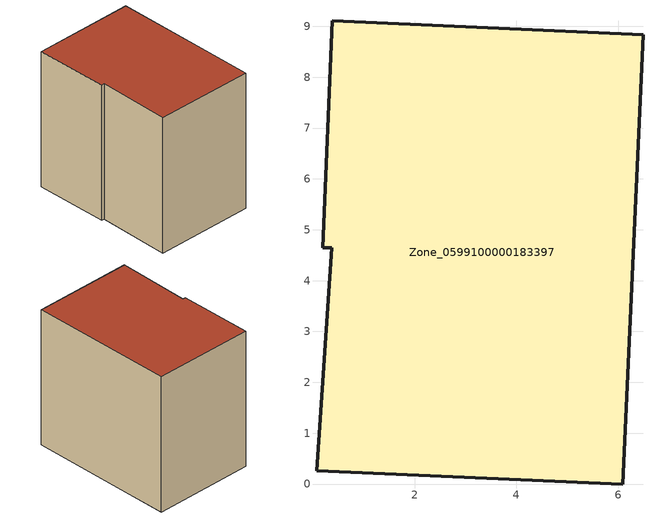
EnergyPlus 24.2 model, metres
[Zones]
Zone_0599100000183397
 floor ground (C_G): 0.07,0.26 0.37,4.64 0.19,4.65 0.38,9.11 6.49,8.84 6.09,0 z1.15
 wall outside (C_F): 6.09,0 6.49,8.84 0.38,9.11 0.19,4.65 0.37,4.64 0.07,0.26 6.09,0 z1.15:9.46
 roof outside (C_R): 0.37,4.64 0.07,0.26 6.09,0 6.49,8.84 0.38,9.11 0.19,4.65 z9.46
[BUILDING]
Pand.0599100000183397: North Axis=0; Terrain=City; Loads Convergence Tolerance Value=0.04; Temperature Convergence Tolerance Value=0.4; Solar Distribution=FullExterior; Maximum Number of Warmup Days=25; Minimum Number of Warmup Days=1
[Site:Location]
Rotterdam.The.Hague.AP_ZH_NLD Design_Conditions: Latitude=51.96; Longitude=4.45; Time Zone=1; Elevation=-4.5
[SITE:GROUNDTEMPERATURE:BUILDINGSURFACE]
18, 18, 18, 18, 18, 18, 18, 18, 18, 18, 18, 18
[MATERIAL] Thermal Absorptance=0.9; Solar Absorptance=0.7; Visible Absorptance=0.7
Name | Roughness | Thickness | Conductivity | Density | Specific Heat
G.TC.1965-1974 | MediumSmooth | 0.15 | 0.882353 | 540 | 1210
F.TC.1965-1974 | Rough | 0.3 | 0.697674 | 1920 | 840
R.TC.1965-1974 | MediumRough | 0.2 | 0.232558 | 1500 | 1000
[CONSTRUCTION]
C_G: G.TC.1965-1974
C_F: F.TC.1965-1974
C_R: R.TC.1965-1974
[ZONE]
Zone_0599100000183397: Type=1; Multiplier=1; Ceiling Height=Autocalculate; Volume=Autocalculate; Floor Area=autocalculate; Part of Total Floor Area=Yes
[ZONEINFILTRATION:DESIGNFLOWRATE]
Infil_Zone_0599100000183397: Zone or ZoneList or Space or SpaceList=Zone_0599100000183397; Schedule=AlwaysOn; Design Flow Rate Calculation Method=Flow/Area; Flow Rate per Floor Area=0.003; Constant Term Coefficient=1; Temperature Term Coefficient=0; Velocity Term Coefficient=0; Velocity Squared Term Coefficient=0
[HVACTEMPLATE:ZONE:IDEALLOADSAIRSYSTEM]
Zone_0599100000183397: Maximum Heating Supply Air Temperature=50; Minimum Cooling Supply Air Temperature=13; Maximum Heating Supply Air Humidity Ratio=0.0156; Minimum Cooling Supply Air Humidity Ratio=0.0077; Heating Limit=NoLimit; Cooling Limit=NoLimit; Dehumidification Control Type=ConstantSensibleHeatRatio; Cooling Sensible Heat Ratio=0.7; Dehumidification Setpoint=60; Humidification Control Type=None; Humidification Setpoint=30; Outdoor Air Method=None; Outdoor Air Flow Rate per Person=0.00944; Outdoor Air Flow Rate per Zone Floor Area=0; Outdoor Air Flow Rate per Zone=0; Demand Controlled Ventilation Type=None; Outdoor Air Economizer Type=NoEconomizer; Heat Recovery Type=None; Sensible Heat Recovery Effectiveness=0.7; Latent Heat Recovery Effectiveness=0.65
[ZONECONTROL:THERMOSTAT]
ThermostatControl_Zone_0599100000183397: Zone or ZoneList=Zone_0599100000183397; Control Type Schedule=DualSetpointControlType; Control 1=Thermostat_Zone_0599100000183397; Temperature Difference Between Cutout And Setpoint=0
[THERMOSTATSETPOINT:DUALSETPOINT]
Thermostat_Zone_0599100000183397: Heating Setpoint Temperature Schedule=HeatingSetpoint_Zone_0599100000183397; Cooling Setpoint Temperature Schedule=CoolingSetpoint_Zone_0599100000183397
[SCHEDULE:COMPACT]
HeatingSetpoint_Zone_0599100000183397: Through: 12/31, For: AllDays, Until: 24:00, 21
CoolingSetpoint_Zone_0599100000183397: Through: 12/31, For: AllDays, Until: 24:00, 24
DualSetpointControlType: Through: 12/31, For: AllDays, Until: 24:00, 4
AlwaysOn: Through: 12/31, For: AllDays, Until: 24:00, 1
